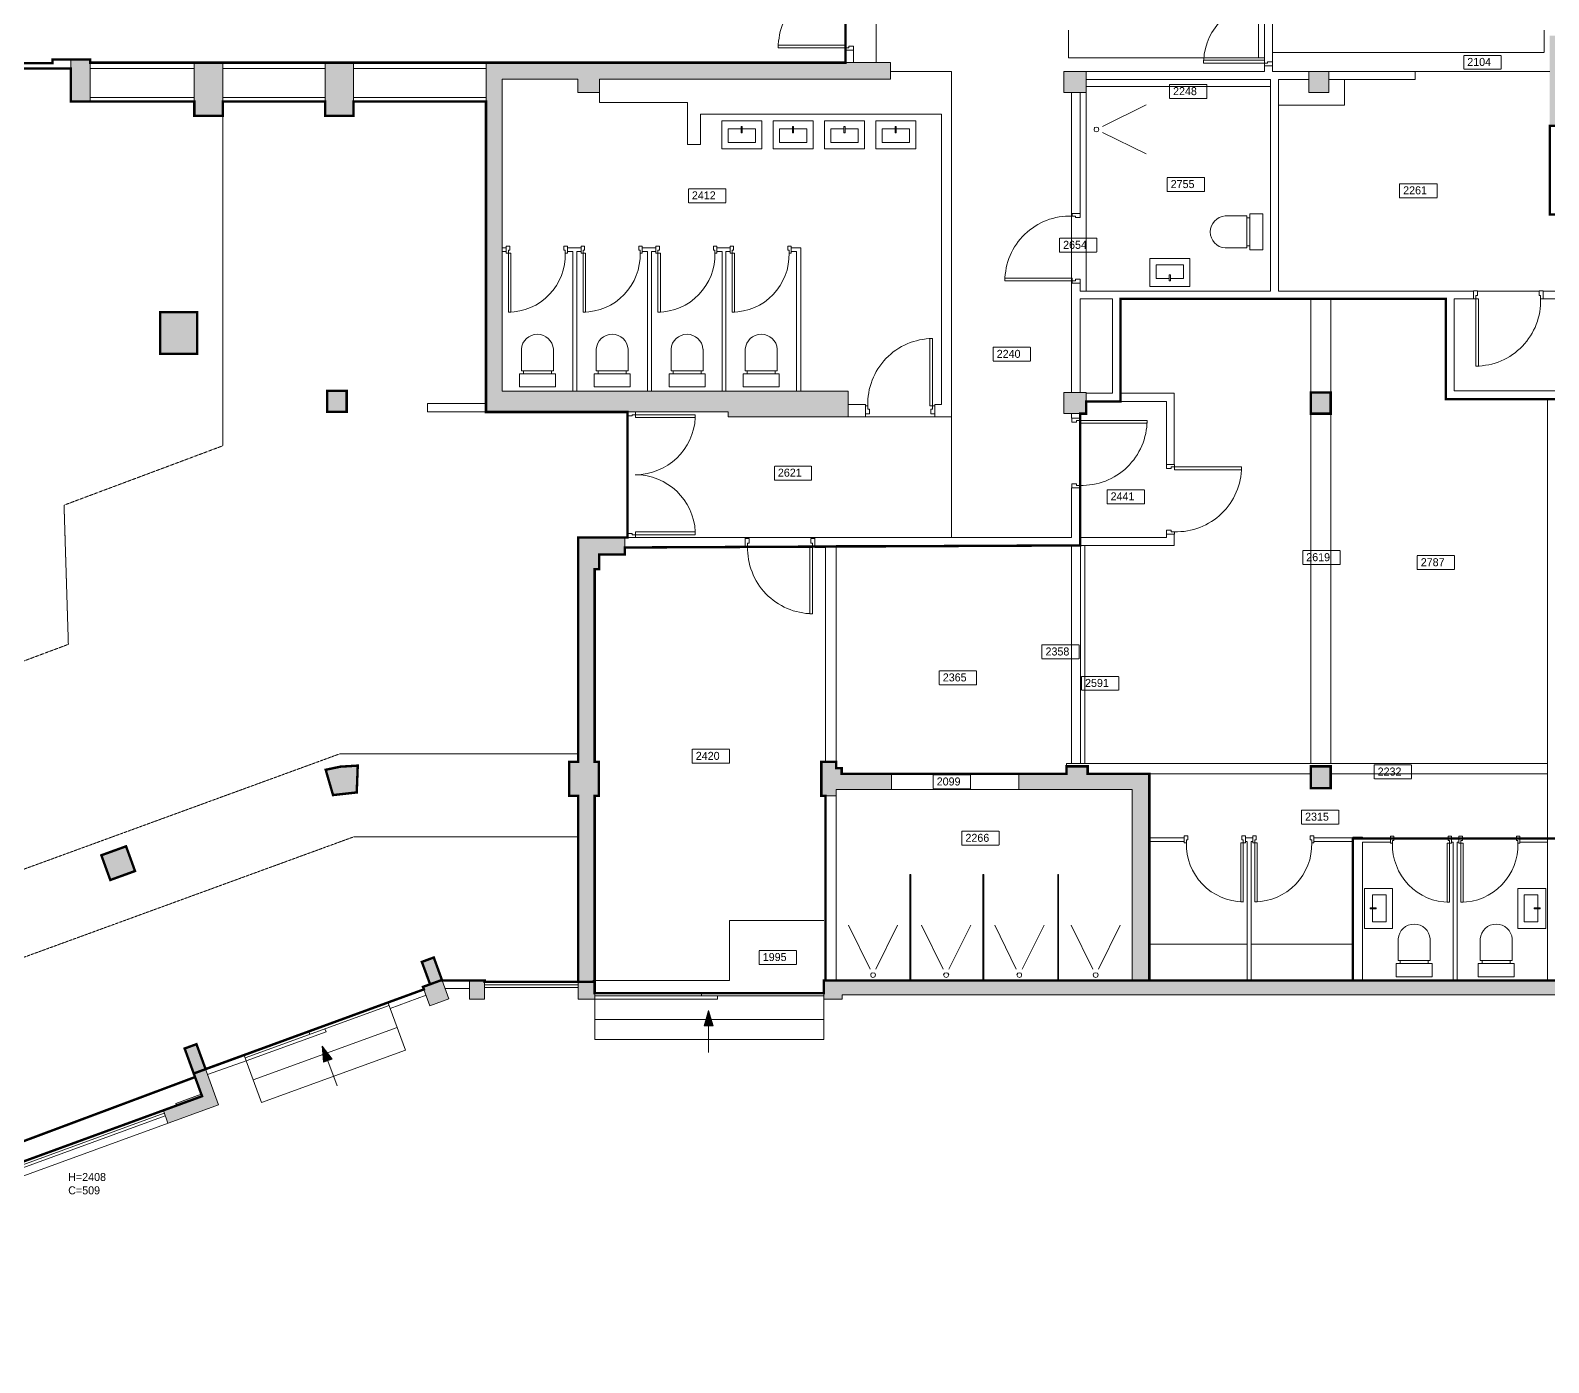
# Model space of a CAD drawing. Header units: millimetres. Extents: x 62976 to 1097852, y -110926 to 167100.
# Drawn here: x 432007 to 450983, y -33788 to -17145 of the extents above; entities that cross this region are included whole.
import ezdxf

# ---------------------------------------------------------------- set-up
doc = ezdxf.new("R2010")
doc.units = ezdxf.units.MM
doc.linetypes.add('HIDDENX2', pattern=[0.75, 0.5, -0.25])
for name, color, linetype, lineweight in [('BLOCKS', 8, 'Continuous', 15), ('Ceiling', 45, 'HIDDENX2', 15), ('Ceiling tag', 1, 'Continuous', 15), ('GIA', 84, 'Continuous', 15), ('NIA', 30, 'Continuous', 15), ('Partitions', 155, 'Continuous', 15), ('Stairs', 8, 'Continuous', 15), ('WALLS', 7, 'Continuous', 15)]:
    doc.layers.add(name, color=color, linetype=linetype, lineweight=lineweight)
doc.layers.add('Whatch', color=7, linetype='Continuous', lineweight=15, true_color=0xa8a8a8)
doc.styles.add('Century Gothic', font='GOTHIC.TTF')

# ---------------------------------------------------------------- blocks, each defined once
blk = doc.blocks.new('DOOR 840')
at = {"layer": 'BLOCKS'}
for p, q in [((-582, 249), (-582, -591)), ((-582, -591), (-582, 249)), ((-548, 249), (-582, 249)), ((-548, -591), (-548, 248)), ((-612, -691), (-612, -591)), ((-582, -591), (-612, -591)), ((-562, -691), (-612, -691)), ((-548, -591), (-582, -591)), ((-582, -632), (-582, -591)), ((-562, -632), (-582, -632)), ((-562, -691), (-562, -632)), ((208, -632), (228, -632)), ((208, -691), (208, -632)), ((208, -691), (258, -691)), ((228, -632), (228, -591)), ((228, -591), (258, -591)), ((258, -691), (258, -591))]:
    blk.add_line(p, q, dxfattribs=at)
blk.add_arc((-586, -565), 814, 358.1575, 89.7593, dxfattribs=at)
blk = doc.blocks.new('sink wc')
at = {"layer": 'BLOCKS'}
for p, q in [((36043, 129595), (36543, 129595)), ((36043, 129245), (36043, 129595)), ((36123, 129495), (36285, 129495)), ((36123, 129325), (36123, 129495)), ((36285, 129525), (36285, 129448)), ((36285, 129525), (36300, 129525)), ((36300, 129448), (36285, 129448)), ((36300, 129525), (36300, 129448)), ((36300, 129495), (36463, 129495)), ((36463, 129495), (36463, 129325)), ((36543, 129595), (36543, 129245)), ((36543, 129245), (36043, 129245)), ((36463, 129325), (36123, 129325))]:
    blk.add_line(p, q, dxfattribs=at)
blk = doc.blocks.new('wc')
at = {"layer": 'BLOCKS'}
for p, q in [((36874, 129352), (36874, 129084)), ((37274, 129084), (37274, 129352)), ((37299, 129044), (36849, 129044)), ((36849, 129044), (36849, 128881)), ((36874, 129084), (36899, 129084)), ((36899, 129044), (36899, 129084)), ((36899, 129084), (37249, 129084)), ((37249, 129084), (37249, 129044)), ((37274, 129084), (37249, 129084)), ((37299, 128881), (37299, 129044)), ((36849, 128881), (37299, 128881))]:
    blk.add_line(p, q, dxfattribs=at)
blk.add_arc((37074, 129339), 200, 3.8042, 176.1958, dxfattribs=at)
blk = doc.blocks.new('DOUBLE DOOR')
at = {"layer": 'BLOCKS'}
for p, q in [((-1520, -760), (-1555, -760)), ((-1555, -760), (-1555, -860)), ((-1555, -860), (-1505, -860)), ((-1520, -760), (-1520, -800)), ((-1520, -800), (-1505, -800)), ((-1505, -800), (-1505, -860)), ((-15, -800), (-15, -860)), ((0, -800), (-15, -800)), ((35, -860), (-15, -860)), ((0, -760), (35, -760)), ((0, -760), (0, -800)), ((35, -760), (35, -860))]:
    blk.add_line(p, q, dxfattribs=at)
for points in [[(-1485, -760), (-1485, 0), (-1520, 0), (-1520, -760)], [(-35, -760), (-35, 0), (0, 0), (0, -760)]]:
    blk.add_lwpolyline(points, close=True, dxfattribs=at)
for centre, start, end in [((-1521, -761), 0.0439, 87.2558), ((1, -761), 92.7442, 179.9561)]:
    blk.add_arc(centre, 761, start, end, dxfattribs=at)

msp = doc.modelspace()

# ---------------------------------------------------------------- hatches: boundary and pattern name
at = {"layer": 'Stairs'}
for points in [[(440427, -29580), (440542, -29580), (440483, -29388)], [(435670, -30036), (435778, -29996), (435656, -29836)]]:
    msp.add_hatch(color=256, dxfattribs=at).paths.add_polyline_path(points)
at = {"layer": 'Whatch', "ltscale": 2}
h = msp.add_hatch(color=256, dxfattribs=at)
h.dxf.hatch_style = 1
h.paths.add_polyline_path([(428404, -9527), (428629, -9527), (428629, -9276), (430866, -9276), (430866, -9394), (431399, -9394), (431399, -9276), (434447, -9276), (434447, -9394), (434994, -9394), (434994, -9276), (438311, -9276), (438311, -9394), (439127, -9394), (439127, -9057), (435189, -9057), (435189, -7071), (435808, -7071), (435808, -3372), (436029, -3372), (436029, -3072), (435513, -3072), (435513, -3573), (435046, -3573), (435046, -3873), (435513, -3873), (435513, -6775), (434895, -6775), (434895, -9057), (428469, -9057), (428469, -8821), (428220, -8821), (428220, -10117), (427884, -10117), (427884, -10400), (428095, -10400), (428095, -12968), (427555, -13159), (427673, -13482), (427851, -13416), (427910, -13574), (428128, -13502), (428114, -15726), (427779, -15851), (427930, -16259), (428071, -16207), (428629, -16207), (428629, -15805), (428404, -15805)])
h.paths.add_polyline_path([(429157, -6051), (428806, -6051), (428806, -6775), (428220, -6775), (428220, -7136), (428469, -7136), (428469, -6913), (429157, -6913)], flags=17)
h.paths.add_polyline_path([(429157, -3873), (433312, -3873), (433312, -3573), (428806, -3573), (428806, -4301), (428916, -4301), (429157, -4301)], flags=17)
h.paths.add_polyline_path([(437519, -3072), (437269, -3072), (437269, -3372), (437519, -3372)], flags=17)
h.paths.add_polyline_path([(439265, -3072), (438759, -3072), (438759, -3372), (438982, -3372), (438982, -4486), (439975, -4486), (439975, -4203), (439265, -4203)])
h.paths.add_polyline_path([(446161, -5290), (446161, -5578), (442436, -5578), (442436, -5690), (441981, -5690), (441981, -5578), (441673, -5578), (441673, -4486), (440962, -4486), (440962, -4203), (441673, -4203), (441673, -4083), (441930, -4083), (441930, -5290)])
h.paths.add_polyline_path([(445034, 1116), (446280, 1116), (446280, 1399), (444685, 1399), (444685, -2204), (441673, -2204), (441673, -2846), (441930, -2846), (441930, -2543), (445034, -2543)])
h.paths.add_polyline_path([(448647, 1399), (447318, 1399), (447318, 1116), (447356, 1116), (447356, 845), (447691, 845), (447691, 1116), (448647, 1116)])
h.paths.add_polyline_path([(451094, 1399), (449241, 1399), (449241, 1116), (450745, 1116), (450745, -1469), (451094, -1469)])
h.paths.add_polyline_path([(451117, -2754), (451590, -2754), (451590, -2451), (450745, -2451), (450745, -5409), (450924, -5409), (450924, -5530), (451188, -5530), (451188, -5022), (451117, -5022)])
h.paths.add_polyline_path([(452511, -2451), (452119, -2451), (452119, -2754), (452511, -2754)])
h.paths.add_polyline_path([(453406, -2451), (453040, -2451), (453040, -2754), (453406, -2754)])
h.paths.add_polyline_path([(459988, -2451), (453935, -2451), (453935, -2754), (459686, -2754), (459686, -3789), (459988, -3789)])
h.paths.add_polyline_path([(459988, -4655), (459686, -4655), (459686, -4978), (459567, -4978), (459567, -5478), (459686, -5478), (459686, -5924), (459988, -5924)])
h.paths.add_polyline_path([(459988, -7657), (459686, -7657), (459686, -8078), (459567, -8078), (459567, -8585), (459686, -8585), (459686, -8888), (459988, -8888)])
h.paths.add_polyline_path([(459988, -10621), (459686, -10621), (459686, -10889), (459567, -10889), (459567, -11685), (459686, -11685), (459686, -11909), (459988, -11909)])
h.paths.add_polyline_path([(457441, -11303), (457204, -11303), (457204, -11567), (457441, -11567)])
h.paths.add_polyline_path([(454545, -11303), (454308, -11303), (454308, -11567), (454545, -11567)])
h.paths.add_polyline_path([(451188, -11432), (450872, -11432), (450872, -11852), (451188, -11852)])
h.paths.add_polyline_path([(451188, -8317), (450890, -8317), (450890, -8589), (451188, -8589)])
h.paths.add_polyline_path([(449028, -7115), (448687, -7115), (448687, -7446), (449028, -7446)])
h.paths.add_polyline_path([(446286, -8317), (446051, -8317), (446051, -8580), (446286, -8580)])
h.paths.add_polyline_path([(442642, -8184), (442517, -8184), (442517, -7115), (442194, -7115), (442194, -9394), (442517, -9394), (442517, -8682), (442642, -8682)])
h.paths.add_polyline_path([(442753, -11654), (446036, -11654), (446036, -11757), (446286, -11757), (446286, -11654), (449028, -11654), (449028, -11448), (442753, -11448), (442753, -11317), (442420, -11317), (442420, -11852), (442753, -11852)])
h.paths.add_polyline_path([(431396, -15847), (430866, -15847), (430866, -16248), (431396, -16248)], flags=17)
h.paths.add_polyline_path([(434985, -15847), (434455, -15847), (434455, -16248), (434985, -16248)], flags=17)
h.paths.add_polyline_path([(438932, -15847), (438159, -15847), (438159, -16248), (438932, -16248)], flags=17)
h.paths.add_polyline_path([(442578, -15832), (442194, -15832), (442194, -16333), (442578, -16333)])
h.paths.add_polyline_path([(446286, -14539), (446036, -14539), (446036, -14806), (446286, -14806)])
h.paths.add_polyline_path([(445203, -17657), (444925, -17657), (444925, -17923), (445203, -17923)])
h.paths.add_polyline_path([(448235, -17657), (447987, -17657), (447987, -17923), (448235, -17923)])
h.paths.add_polyline_path([(451274, -17211), (450997, -17211), (450997, -18336), (451274, -18336)])
h.paths.add_polyline_path([(451149, -14539), (450895, -14539), (450895, -14806), (451149, -14806)])
h.paths.add_polyline_path([(454506, -14526), (454269, -14526), (454269, -14806), (454506, -14806)])
h.paths.add_polyline_path([(454328, -17510), (454091, -17510), (454091, -17780), (454328, -17780)], flags=17)
h.paths.add_polyline_path([(457356, -17471), (457421, -17471), (457421, -17211), (456875, -17211), (456875, -18116), (457356, -18116)], flags=17)
h.paths.add_polyline_path([(460094, -17115), (460061, -17115), (460061, -16740), (459751, -16740), (459751, -17421), (459857, -17421), (459857, -20401), (457421, -20401), (457421, -20314), (457165, -20314), (457165, -20401), (454303, -20401), (454303, -21584), (454091, -21584), (454091, -21933), (454466, -21933), (454466, -20564), (460034, -20564), (460034, -20393), (460094, -20393), (460094, -20209), (460034, -20209), (460034, -17299), (460094, -17299)])
h.paths.add_polyline_path([(457625, -14626), (457624, -14626), (457624, -14526), (456974, -14526), (456974, -14806), (457625, -14806)])
h.paths.add_polyline_path([(459751, -14526), (458494, -14526), (458494, -14626), (458494, -14806), (459751, -14806)])
h.paths.add_polyline_path([(459988, -13692), (459751, -13692), (459751, -15141), (460061, -15141), (460061, -14647), (460094, -14647), (460094, -14489), (459988, -14489)])
h.paths.add_polyline_path([(442229, -21654), (437903, -21654), (437903, -17754), (438851, -17754), (438851, -17923), (439120, -17923), (439120, -17754), (442758, -17754), (442758, -17548), (437702, -17548), (437702, -21912), (440730, -21912), (440730, -21971), (442229, -21971)])
h.paths.add_polyline_path([(439112, -26283), (439060, -26283), (439060, -23877), (439116, -23877), (439116, -23693), (439436, -23693), (439436, -23480), (438853, -23480), (438853, -26283), (438742, -26283), (438742, -26708), (438853, -26708), (438853, -29246), (439060, -29246), (439060, -26708), (439112, -26708)])
h.paths.add_polyline_path([(442769, -26431), (442147, -26431), (442147, -26361), (442077, -26361), (442077, -26283), (441893, -26283), (441893, -26708), (442077, -26708), (442077, -26629), (442769, -26629)])
h.paths.add_polyline_path([(445203, -21669), (444925, -21669), (444925, -21933), (445203, -21933)])
h.paths.add_polyline_path([(448259, -21669), (448012, -21669), (448012, -21933), (448259, -21933)])
h.paths.add_polyline_path([(451290, -21650), (451063, -21650), (451063, -21933), (451290, -21933)])
h = msp.add_hatch(color=256, dxfattribs=at)
h.dxf.hatch_style = 1
h.paths.add_polyline_path([(402655, -23276), (402503, -23104), (403036, -22658), (402838, -22421), (401526, -23517), (401724, -23754), (401818, -23676), (401966, -23853)])
h.paths.add_polyline_path([(404654, -21307), (404792, -21465), (405022, -21267), (404891, -21109), (405442, -20649), (405243, -20411), (403876, -21553), (404075, -21791)])
h.paths.add_polyline_path([(407264, -19126), (407292, -19103), (407019, -18780), (406809, -18959), (406881, -19043), (406282, -19544), (406480, -19781), (407016, -19333), (407348, -19728), (407419, -19667), (408575, -21043), (408503, -21103), (409040, -21742), (409448, -21400), (409310, -21235), (409145, -21374)])
h.paths.add_polyline_path([(406869, -17336), (406688, -17121), (406019, -17681), (405946, -17596), (405775, -17740), (406144, -18175), (406200, -18128), (406200, -18129), (406361, -17997), (406249, -17859)])
h.paths.add_polyline_path([(409177, -15400), (408999, -15187), (408155, -15894), (408336, -16108)])
h.paths.add_polyline_path([(410363, -14192), (410361, -14193), (410290, -14108), (409778, -14536), (409974, -14772), (410488, -14338)])
h.paths.add_polyline_path([(411482, -19287), (411080, -19616), (411330, -19906), (411725, -19577)])
h.paths.add_polyline_path([(414082, -17602), (413832, -17306), (413443, -17635), (413687, -17931)])
h.paths.add_polyline_path([(417600, -11126), (417254, -10711), (417037, -10895), (417221, -11112), (414630, -13288), (415004, -13734), (415199, -13571), (414987, -13319)])
h.paths.add_polyline_path([(414562, -10920), (414361, -10679), (411976, -12676), (412182, -12921)])
h.paths.add_polyline_path([(411465, -13104), (411083, -13424), (411087, -13429), (411164, -13522), (411164, -13522), (411284, -13666), (411668, -13347)])
h.paths.add_polyline_path([(416027, -9687), (416115, -9796), (416333, -9618), (415971, -9184), (415753, -9362), (415828, -9450), (415139, -10027), (415214, -10117), (415339, -10266)])
h.paths.add_polyline_path([(417172, -15296), (417085, -15057), (416594, -15237), (416397, -15002), (416202, -15165), (416254, -15226), (415778, -15625), (416073, -15978), (416666, -15480)])
h.paths.add_polyline_path([(419571, -16796), (419613, -16781), (419631, -16830), (419614, -16836), (419627, -16871), (419602, -16880), (419821, -17481), (419583, -17565), (418568, -14786), (418079, -14965), (417991, -14726), (418479, -14548), (417763, -12574), (418703, -12233), (418805, -12515), (418101, -12771)])
h.paths.add_polyline_path([(421759, -11193), (421798, -11179), (421758, -11074), (421653, -11113), (421666, -11152), (421291, -11288), (421259, -11203), (421049, -11282), (421081, -11369), (420392, -11619), (420495, -11901), (421839, -11413)])
h.paths.add_polyline_path([(424096, -10593), (423991, -10304), (423417, -10512), (423385, -10424), (423175, -10503), (423207, -10588), (422742, -10757), (422726, -10725), (422621, -10765), (422655, -10867), (422694, -10853), (422774, -11073)])
h.paths.add_polyline_path([(422302, -15340), (422059, -15432), (422164, -15708), (422407, -15616)])
h.paths.add_polyline_path([(426633, -9343), (425681, -9690), (425786, -9979), (426139, -9851), (426174, -9946), (426394, -9865), (426360, -9770), (426494, -9722), (426514, -9768), (426753, -9682)])
h.paths.add_polyline_path([(427294, -10117), (426907, -10117), (426881, -10042), (426643, -10127), (426744, -10400), (426863, -10400), (426863, -10537), (427109, -10537), (427109, -10400), (427294, -10400)])
h.paths.add_polyline_path([(418195, -22664), (417991, -22420), (417800, -22572), (418007, -22819)])
h.paths.add_polyline_path([(420817, -20097), (420717, -20133), (420548, -20275), (420611, -20353), (420552, -20402), (420649, -20666), (420981, -20544)])
h.paths.add_polyline_path([(418993, -23913), (418729, -24012), (418752, -24076), (418753, -24076), (418752, -24076), (418847, -24339), (419123, -24239)])
h.paths.add_polyline_path([(419776, -26268), (419789, -26215), (419776, -26156), (419743, -26103), (419697, -26071), (419638, -26057), (419578, -26071), (419526, -26103), (419493, -26156), (419486, -26215), (419493, -26268), (419526, -26321), (419578, -26354), (419638, -26367), (419697, -26354), (419743, -26321)])
h.paths.add_polyline_path([(422591, -25066), (422372, -25146), (422476, -25431), (422695, -25351)])
h.paths.add_polyline_path([(423476, -26122), (423035, -26287), (422977, -26127), (422548, -26273), (423220, -28116), (423647, -27961), (423548, -27689), (423987, -27525)])
h.paths.add_polyline_path([(425443, -24056), (425179, -24151), (425291, -24461), (425510, -24381)])
h.paths.add_polyline_path([(424655, -21811), (424419, -21898), (424580, -22341), (424817, -22256)])
h.paths.add_polyline_path([(428404, -22980), (428095, -23092), (428207, -23401), (428516, -23289)])
h.paths.add_polyline_path([(431359, -21815), (431060, -21924), (431085, -22298), (431465, -22289), (431461, -22090)])
h.paths.add_polyline_path([(426586, -18233), (426367, -18313), (426469, -18592), (426688, -18512)])
h.paths.add_polyline_path([(423724, -19235), (423481, -19320), (423593, -19636), (423836, -19550)])
h.paths.add_polyline_path([(430561, -19679), (430089, -19850), (430420, -20761), (430892, -20590)])
h.paths.add_polyline_path([(434093, -20664), (433630, -20664), (433630, -21186), (434093, -21186)])
h.paths.add_polyline_path([(435960, -21648), (435716, -21648), (435716, -21911), (435960, -21911)])
h.paths.add_polyline_path([(436047, -17548), (435691, -17548), (435691, -18212), (436047, -18212)])
h.paths.add_polyline_path([(434411, -17548), (434056, -17548), (434056, -18212), (434411, -18212)])
h.paths.add_polyline_path([(432756, -17510), (432512, -17510), (432512, -18033), (432756, -18033)])
h = msp.add_hatch(color=256, dxfattribs=at)
h.dxf.hatch_style = 1
h.paths.add_polyline_path([(460034, -23473), (460094, -23473), (460094, -23296), (460034, -23296), (460034, -21834), (459929, -21834), (459750, -21834), (459750, -22047), (459857, -22047), (459857, -24281), (460034, -24281)])
h.paths.add_polyline_path([(457421, -23282), (457165, -23282), (457165, -23526), (457421, -23526)])
h.paths.add_polyline_path([(460034, -25641), (459857, -25641), (459857, -26411), (457421, -26411), (457421, -26339), (457165, -26339), (457165, -26411), (455342, -26411), (455342, -26629), (459857, -26629), (459857, -29015), (445992, -29015), (445992, -26431), (445222, -26431), (445222, -26339), (444958, -26339), (444958, -26431), (444361, -26431), (444361, -26629), (445779, -26629), (445779, -29015), (442155, -29015), (441924, -29015), (441924, -29246), (442155, -29246), (442155, -29193), (460034, -29193)])
h.paths.add_polyline_path([(454328, -26339), (454088, -26339), (454088, -26411), (451290, -26411), (451290, -26352), (451063, -26352), (451063, -26629), (454328, -26629)], flags=17)
h.paths.add_polyline_path([(448259, -26339), (448012, -26339), (448012, -26613), (448259, -26613)], flags=17)
h = msp.add_hatch(color=256, dxfattribs=at)
h.dxf.hatch_style = 1
h.paths.add_polyline_path([(434083, -29810), (433935, -29864), (434143, -30434), (433825, -30550), (433834, -30577), (433669, -30637), (433727, -30797), (434359, -30566)])
h.paths.add_polyline_path([(437049, -28727), (436900, -28782), (437003, -29062), (436914, -29094), (437000, -29331), (437238, -29245)])
h.paths.add_polyline_path([(437685, -29015), (437494, -29015), (437494, -29246), (437685, -29246)])
h.paths.add_polyline_path([(433203, -27338), (432894, -27450), (433006, -27759), (433315, -27647)])
h.paths.add_polyline_path([(436099, -26330), (435882, -26343), (435698, -26382), (435790, -26698), (436086, -26665)])

# ---------------------------------------------------------------- linework, layer by layer
at = {"layer": 'BLOCKS'}
for p, q in [((434056, -17983), (432756, -17983)), ((434056, -18033), (432756, -18033)), ((447215, -28562), (445992, -28562)), ((448537, -28562), (447265, -28562)), ((437685, -29032), (438853, -29032)), ((437685, -29067), (438853, -29067)), ((437685, -29102), (438853, -29102)), ((439060, -29206), (441924, -29206)), ((440396, -29173), (441924, -29173)), ((440396, -29173), (440396, -29206)), ((440596, -29206), (440596, -29246)), ((434691, -29982), (436492, -29325)), ((435488, -29652), (436480, -29292)), ((440596, -29246), (439060, -29246)), ((434703, -30016), (435702, -29655)), ((435488, -29652), (435500, -29687)), ((435513, -29723), (435514, -29723)), ((435688, -29618), (435702, -29655)), ((425814, -33304), (434065, -30221)), ((433669, -30637), (431405, -31463)), ((433681, -30670), (431417, -31496)), ((433693, -30703), (431429, -31529))]:
    msp.add_line(p, q, dxfattribs=at)
at = {"layer": 'BLOCKS', "ltscale": 2}
for p, q in [((434411, -17983), (435691, -17983)), ((436047, -17983), (437702, -17983)), ((434411, -18033), (435691, -18033)), ((436047, -18033), (437702, -18033))]:
    msp.add_line(p, q, dxfattribs=at)
at = {"layer": 'Ceiling'}
for p, q in [((447355, -17489), (447355, -15907)), ((447431, -17519), (447431, -16069)), ((447531, -17539), (447531, -16049)), ((442578, -16333), (442578, -17548)), ((442194, -16552), (442194, -17328)), ((444984, -17489), (444984, -17142)), ((450928, -17422), (450928, -17142)), ((447531, -17422), (450928, -17422)), ((447431, -17489), (444984, -17489)), ((448432, -18078), (448432, -17757)), ((449314, -17657), (450997, -17657)), ((445203, -17844), (447506, -17844)), ((445203, -17923), (445203, -20401)), ((434411, -22335), (434411, -18212)), ((447606, -18078), (448432, -18078)), ((445021, -20304), (445021, -19434)), ((450092, -20401), (450862, -20401)), ((448012, -21669), (448012, -20499)), ((448259, -21669), (448259, -20499)), ((442443, -21971), (443313, -21971)), ((443521, -21971), (443521, -23480)), ((448012, -26305), (448012, -21933)), ((448259, -26305), (448259, -21933)), ((432428, -23076), (434411, -22335)), ((432428, -23076), (432482, -24815)), ((440942, -23480), (441812, -23480)), ((445018, -26305), (445018, -23579)), ((445134, -23579), (445134, -26305)), ((445185, -23579), (445185, -26305)), ((425997, -27238), (432482, -24815)), ((424508, -30331), (435871, -26184)), ((435871, -26184), (438853, -26184)), ((444958, -26305), (450969, -26305)), ((444958, -26339), (444958, -26305)), ((442769, -26431), (444361, -26431)), ((445992, -26431), (448012, -26431)), ((448259, -26431), (450969, -26431)), ((442769, -26629), (444361, -26629)), ((425057, -31231), (436053, -27218)), ((436053, -27218), (438853, -27218)), ((440747, -29015), (440747, -28266)), ((441924, -28266), (440747, -28266)), ((440747, -29015), (439039, -29015))]:
    msp.add_line(p, q, dxfattribs=at)
for points in [[(449922, -17457), (450389, -17457), (450389, -17631), (449922, -17631)], [(446245, -17822), (446712, -17822), (446712, -17996), (446245, -17996)], [(440231, -19124), (440698, -19124), (440698, -19298), (440231, -19298)], [(446214, -18983), (446681, -18983), (446681, -19158), (446214, -19158)], [(449121, -19061), (449588, -19061), (449588, -19236), (449121, -19236)], [(444871, -19742), (445337, -19742), (445337, -19917), (444871, -19917)], [(444041, -21103), (444508, -21103), (444508, -21278), (444041, -21278)], [(441306, -22587), (441772, -22587), (441772, -22762), (441306, -22762)], [(445464, -22884), (445931, -22884), (445931, -23058), (445464, -23058)], [(447910, -23644), (448377, -23644), (448377, -23818), (447910, -23818)], [(449341, -23707), (449807, -23707), (449807, -23881), (449341, -23881)], [(444650, -24822), (445117, -24822), (445117, -24996), (444650, -24996)], [(443367, -25145), (443834, -25145), (443834, -25320), (443367, -25320)], [(445145, -25215), (445612, -25215), (445612, -25389), (445145, -25389)], [(440280, -26126), (440746, -26126), (440746, -26301), (440280, -26301)], [(448802, -26322), (449268, -26322), (449268, -26497), (448802, -26497)], [(443290, -26445), (443757, -26445), (443757, -26620), (443290, -26620)], [(447894, -26886), (448361, -26886), (448361, -27060), (447894, -27060)], [(443650, -27150), (444117, -27150), (444117, -27325), (443650, -27325)], [(441117, -28639), (441584, -28639), (441584, -28814), (441117, -28814)]]:
    msp.add_lwpolyline(points, close=True, dxfattribs=at)
at = {"layer": 'GIA', "ltscale": 2}
msp.add_lwpolyline([(425879, -33482, 30, 30, 0), (434153, -30460, 30, 30, 0), (434049, -30176, 30, 30, 0), (436926, -29125, 30, 30, 0), (436914, -29094, 30, 30, 0), (437131, -29015, 30, 30, 0), (437685, -29015, 30, 30, 0), (437685, -29032, 30, 30, 0), (439060, -29032, 30, 30, 0), (439060, -29173, 30, 30, 0), (441924, -29173, 30, 30, 0), (441924, -29015, 30, 30, 0), (459857, -29015, 30, 30, 0), (459857, -22047, 30, 30, 0), (459857, -21834, 30, 30, 0), (459929, -21834, 30, 30, 0), (459929, -20564, 30, 30, 0), (459857, -20564, 30, 30, 0), (459857, -17421, 30, 30, 0), (459751, -17421, 30, 30, 0), (459751, -14526, 30, 30, 0)], format="xyseb", dxfattribs=at)
at = {"layer": 'NIA', "ltscale": 2}
for points in [[(429497, -17556, 30, 30, 0), (432282, -17556, 30, 30, 0), (432282, -17510, 30, 30, 0), (432756, -17510, 30, 30, 0), (432756, -17548, 30, 30, 0), (437702, -17548, 30, 30, 0), (442194, -17548, 30, 30, 0), (442194, -15832, 30, 30, 0)], [(425814, -33304, 30, 30, 0), (434065, -30221, 30, 30, 0), (433935, -29864, 30, 30, 0), (434083, -29810, 30, 30, 0), (434197, -30121, 30, 30, 0), (436926, -29125, 30, 30, 0), (436914, -29094, 30, 30, 0), (437003, -29062, 30, 30, 0), (436900, -28782, 30, 30, 0), (437049, -28727, 30, 30, 0), (437154, -29015, 30, 30, 0), (437685, -29015, 30, 30, 0), (437685, -29032, 30, 30, 0), (438853, -29032, 30, 30, 0), (438853, -26708, 30, 30, 0), (438742, -26708, 30, 30, 0), (438742, -26283, 30, 30, 0), (438853, -26283, 30, 30, 0), (438853, -23480, 30, 30, 0), (439470, -23480, 30, 30, 0), (439470, -21912, 30, 30, 0), (437702, -21912, 30, 30, 0), (437702, -18033, 30, 30, 0), (436047, -18033, 30, 30, 0), (436047, -18212, 30, 30, 0), (435691, -18212, 30, 30, 0), (435691, -18033, 30, 30, 0), (434411, -18033, 30, 30, 0), (434411, -18212, 30, 30, 0), (434056, -18212, 30, 30, 0), (434056, -18033, 30, 30, 0), (432512, -18033, 30, 30, 0), (432512, -17622, 30, 30, 0), (431874, -17622, 30, 30, 0)]]:
    msp.add_lwpolyline(points, format="xyseb", dxfattribs=at)
at = {"layer": 'NIA', "ltscale": 2, "const_width": 30}
for points in [[(451274, -18336), (450997, -18336), (450997, -19445), (451142, -19445)], [(451063, -21752), (449699, -21752), (449699, -20499), (445631, -20499), (445631, -21782), (445203, -21782), (445203, -21933), (445127, -21933), (445127, -23579), (439436, -23605), (439436, -23693), (439116, -23693), (439116, -23877), (439060, -23877), (439060, -26283), (439112, -26283), (439112, -26708), (439060, -26708), (439060, -29173), (441924, -29173), (441924, -29015), (441945, -29015), (441945, -26708), (441893, -26708), (441893, -26283), (442077, -26283), (442077, -26361), (442147, -26361), (442147, -26431), (444958, -26431), (444958, -26339), (445222, -26339), (445222, -26431), (445992, -26431), (445992, -29015), (448537, -29015), (448537, -27240), (451063, -27240)]]:
    msp.add_lwpolyline(points, dxfattribs=at)
for points in [[(433630, -20664), (434093, -20664), (434093, -21186), (433630, -21186)], [(435716, -21648), (435960, -21648), (435960, -21911), (435716, -21911)], [(448012, -21669), (448259, -21669), (448259, -21933), (448012, -21933)], [(435698, -26382), (435882, -26343), (436099, -26330), (436086, -26665), (435790, -26698)], [(448012, -26339), (448259, -26339), (448259, -26613), (448012, -26613)], [(432894, -27450), (433203, -27338), (433315, -27647), (433006, -27759)]]:
    msp.add_lwpolyline(points, close=True, dxfattribs=at)
at = {"layer": 'Partitions'}
for p, q in [((442194, -17328), (442194, -17548)), ((442294, -17548), (442294, -17342)), ((432282, -17556), (431046, -17556)), ((431874, -17622), (432512, -17622)), ((432512, -17510), (432282, -17510)), ((432282, -17510), (432282, -17556)), ((434056, -17548), (432756, -17548)), ((434056, -17622), (432756, -17622)), ((435691, -17548), (434411, -17548)), ((435691, -17622), (434411, -17622)), ((437702, -17548), (436047, -17548)), ((437702, -17622), (436047, -17622)), ((447431, -17657), (447431, -17589)), ((447531, -17657), (447531, -17589)), ((443521, -17657), (442758, -17657)), ((443521, -17657), (443521, -21971)), ((445203, -17657), (447431, -17657)), ((445203, -17757), (447506, -17757)), ((447506, -17757), (447506, -20401)), ((447531, -17657), (447987, -17657)), ((447606, -17757), (447987, -17757)), ((447606, -17757), (447606, -20401)), ((448235, -17657), (449314, -17657)), ((448235, -17757), (449314, -17757)), ((449314, -17657), (449314, -17757)), ((439120, -17923), (439120, -18046)), ((445021, -19434), (445021, -17923)), ((445127, -17923), (445127, -19484)), ((440220, -18046), (439120, -18046)), ((440220, -18046), (440220, -18572)), ((443396, -18190), (440384, -18190)), ((440384, -18190), (440384, -18572)), ((443396, -18190), (443396, -21817)), ((440384, -18572), (440220, -18572)), ((445127, -19434), (445021, -19434)), ((437903, -19860), (437955, -19860)), ((437955, -19906), (437903, -19906)), ((437955, -19906), (437955, -19860)), ((438890, -19860), (438719, -19860)), ((438785, -19906), (438719, -19906)), ((438785, -21654), (438785, -19906)), ((438837, -21654), (438837, -19906)), ((438890, -19906), (438837, -19906)), ((439654, -19860), (439825, -19860)), ((439719, -19906), (439654, -19906)), ((439719, -21654), (439719, -19906)), ((439772, -21654), (439772, -19906)), ((439825, -19906), (439772, -19906)), ((440588, -19906), (440588, -19860)), ((440753, -19860), (440588, -19860)), ((440654, -19906), (440588, -19906)), ((440654, -21654), (440654, -19906)), ((440700, -21654), (440700, -19906)), ((440753, -19906), (440700, -19906)), ((440753, -19906), (440753, -19860)), ((441517, -19860), (441635, -19860)), ((441582, -19906), (441517, -19906)), ((441582, -21654), (441582, -19906)), ((441635, -19860), (441635, -21654)), ((445021, -21669), (445021, -20304)), ((445127, -20304), (445021, -20304)), ((445127, -20254), (445127, -20401)), ((445127, -20401), (447506, -20401)), ((447606, -20401), (450042, -20401)), ((450912, -20401), (451142, -20401)), ((445127, -20499), (445127, -21669)), ((445531, -20499), (445127, -20499)), ((445531, -21677), (445531, -20499)), ((445631, -21677), (445631, -20499)), ((449699, -20499), (445631, -20499)), ((449699, -21752), (449699, -20499)), ((449804, -21650), (449804, -20499)), ((450042, -20499), (449804, -20499)), ((450093, -20499), (450072, -20499)), ((451097, -20499), (450912, -20499)), ((436972, -21807), (437702, -21807)), ((436972, -21912), (436972, -21807)), ((442229, -21817), (442443, -21817)), ((442443, -21817), (442443, -21971)), ((443313, -21817), (443313, -21971)), ((443396, -21817), (443313, -21817)), ((445531, -21677), (445203, -21677)), ((446205, -21782), (445203, -21782)), ((446304, -21677), (445631, -21677)), ((446205, -21782), (446205, -22568)), ((446304, -21677), (446304, -22568)), ((450969, -21752), (449699, -21752)), ((451063, -21650), (449804, -21650)), ((450969, -29015), (450969, -21752)), ((436972, -21912), (437702, -21912)), ((442443, -21971), (442229, -21971)), ((443313, -21971), (443521, -21971)), ((445021, -21988), (445021, -21933)), ((445127, -21988), (445021, -21988)), ((445127, -21933), (445127, -21988)), ((446304, -22568), (446205, -22568)), ((445021, -23480), (445021, -22858)), ((445127, -22858), (445021, -22858)), ((445127, -23480), (445127, -22858)), ((440942, -23480), (439436, -23480)), ((439470, -23427), (439470, -23480)), ((440942, -23605), (440942, -23480)), ((445021, -23480), (441812, -23480)), ((441812, -23605), (441812, -23480)), ((446205, -23480), (445127, -23480)), ((446205, -23438), (446205, -23480)), ((446305, -23438), (446205, -23438)), ((446304, -23438), (446304, -23579)), ((440942, -23605), (439436, -23605)), ((441945, -23605), (441812, -23605)), ((441945, -26283), (441945, -23605)), ((442077, -26283), (442077, -23579)), ((442077, -23579), (446304, -23579)), ((441945, -29015), (441945, -26708)), ((442077, -29015), (442077, -26708)), ((446430, -27233), (445992, -27233)), ((446430, -27279), (445992, -27279)), ((447194, -27233), (447284, -27233)), ((447212, -27279), (447194, -27279)), ((447215, -29015), (447215, -27279)), ((447265, -29015), (447265, -27279)), ((447284, -27279), (447265, -27279)), ((448537, -27233), (448048, -27233)), ((448048, -27279), (448537, -27279)), ((448537, -27233), (448537, -27223)), ((448656, -27223), (448537, -27223)), ((448537, -29015), (448537, -27279)), ((448656, -27240), (448656, -27223)), ((449005, -27240), (448656, -27240)), ((448656, -29015), (448656, -27286)), ((449005, -27286), (448656, -27286)), ((449769, -27240), (449860, -27240)), ((449788, -27286), (449769, -27286)), ((449788, -29015), (449788, -27286)), ((449841, -29015), (449841, -27286)), ((449860, -27286), (449841, -27286)), ((450969, -27240), (450624, -27240)), ((450624, -27286), (450969, -27286)), ((443000, -29015), (443000, -27692)), ((443000, -27692), (443010, -27692)), ((443010, -29015), (443010, -27692)), ((443913, -29015), (443913, -27692)), ((443913, -27692), (443923, -27692)), ((443923, -29015), (443923, -27692)), ((444849, -29015), (444849, -27692)), ((444849, -27692), (444859, -27692)), ((444859, -29015), (444859, -27692)), ((437494, -29015), (437154, -29015)), ((436926, -29125), (436480, -29292)), ((436506, -29364), (436952, -29198)), ((437494, -29114), (437190, -29114)), ((436506, -29364), (436479, -29292)), ((434678, -29946), (434198, -30124)), ((434703, -30016), (434678, -29946)), ((434222, -30188), (434703, -30016))]:
    msp.add_line(p, q, dxfattribs=at)
at = {"layer": 'Stairs'}
for p, q in [((436506, -29364), (436697, -29884)), ((439060, -29246), (439060, -29502)), ((440427, -29580), (440483, -29388)), ((440542, -29580), (440483, -29388)), ((441924, -29502), (441924, -29246)), ((436592, -29601), (434791, -30256)), ((439060, -29502), (441924, -29502)), ((439060, -29502), (439060, -29752)), ((440427, -29580), (440542, -29580)), ((440484, -29914), (440484, -29580)), ((441924, -29752), (441924, -29502)), ((439060, -29752), (441924, -29752)), ((436697, -29884), (434895, -30539)), ((435778, -29996), (435656, -29836)), ((435670, -30036), (435656, -29836)), ((434703, -30016), (434895, -30539)), ((435670, -30036), (435778, -29996)), ((435840, -30329), (435724, -30016))]:
    msp.add_line(p, q, dxfattribs=at)
at = {"layer": 'WALLS'}
for p, q in [((432756, -17510), (432512, -17510)), ((432512, -17510), (432512, -18033)), ((432756, -18033), (432756, -17510)), ((434056, -18212), (434056, -17548)), ((434411, -18212), (434411, -17548)), ((435691, -18212), (435691, -17548)), ((436047, -17548), (436047, -18212)), ((437702, -17548), (437702, -21912)), ((442758, -17548), (437702, -17548)), ((437903, -21654), (437903, -17754)), ((438851, -17754), (437903, -17754)), ((438851, -17754), (438851, -17923)), ((447987, -17657), (447987, -17923)), ((448235, -17657), (447987, -17657)), ((448235, -17657), (448235, -17923)), ((438851, -17923), (439120, -17923)), ((444925, -17923), (445203, -17923)), ((447987, -17923), (448235, -17923)), ((432756, -18033), (432512, -18033)), ((434411, -18212), (434056, -18212)), ((436047, -18212), (435691, -18212)), ((434093, -20664), (433630, -20664)), ((434093, -21186), (433630, -21186)), ((435716, -21911), (435716, -21648)), ((435716, -21648), (435960, -21648)), ((435960, -21648), (435960, -21911)), ((442229, -21654), (437903, -21654)), ((442229, -21971), (442229, -21654)), ((444925, -21933), (444925, -21669)), ((444925, -21669), (445203, -21669)), ((445203, -21669), (445203, -21933)), ((448012, -21669), (448259, -21669)), ((448259, -21669), (448259, -21933)), ((435960, -21911), (435716, -21911)), ((437702, -21912), (440730, -21912)), ((440730, -21912), (440730, -21971)), ((442229, -21971), (440730, -21971)), ((445203, -21933), (444925, -21933)), ((448259, -21933), (448012, -21933)), ((439436, -23480), (438853, -23480)), ((438853, -26283), (438853, -23480)), ((439436, -23693), (439436, -23480)), ((439116, -23877), (439116, -23693)), ((439436, -23693), (439116, -23693)), ((439436, -23691), (439436, -23605)), ((439060, -26283), (439060, -23877)), ((439116, -23877), (439060, -23877)), ((435882, -26343), (435698, -26382)), ((435882, -26343), (436099, -26330)), ((436099, -26330), (436086, -26665)), ((438742, -26708), (438742, -26283)), ((439112, -26708), (439112, -26283)), ((441893, -26708), (441893, -26283)), ((442147, -26361), (442077, -26361)), ((442147, -26431), (442147, -26361)), ((444958, -26339), (445222, -26339)), ((444958, -26339), (444958, -26431)), ((445222, -26339), (445222, -26431)), ((448012, -26339), (448012, -26613)), ((448012, -26339), (448259, -26339)), ((448259, -26339), (448259, -26613)), ((435698, -26382), (435790, -26698)), ((442769, -26431), (442147, -26431)), ((442769, -26431), (442769, -26629)), ((444958, -26431), (444361, -26431)), ((444361, -26431), (444361, -26629)), ((445222, -26431), (445992, -26431)), ((445992, -26431), (445992, -29015)), ((436086, -26665), (435790, -26698)), ((438853, -29246), (438853, -26708)), ((439060, -29246), (439060, -26708)), ((442769, -26629), (442077, -26629)), ((445779, -26629), (444361, -26629)), ((445779, -29015), (445779, -26629)), ((448012, -26613), (448259, -26613)), ((432894, -27450), (433203, -27338)), ((432894, -27450), (433006, -27759)), ((433203, -27338), (433315, -27647)), ((433006, -27759), (433315, -27647)), ((437494, -29015), (437494, -29246)), ((437685, -29015), (437494, -29015)), ((437685, -29246), (437685, -29015)), ((441924, -29246), (441924, -29015)), ((441924, -29015), (442155, -29015)), ((445779, -29015), (442155, -29015)), ((459857, -29015), (445992, -29015)), ((437003, -29062), (436914, -29094)), ((437000, -29331), (436914, -29094)), ((441924, -29173), (441924, -29206)), ((441924, -29206), (441924, -29246)), ((436480, -29292), (436480, -29292)), ((437238, -29245), (437000, -29331)), ((437494, -29246), (437685, -29246))]:
    msp.add_line(p, q, dxfattribs=at)
at = {"layer": 'WALLS', "ltscale": 2}
for p, q in [((434056, -17548), (434411, -17548)), ((435691, -17548), (436047, -17548)), ((442758, -17754), (442758, -17548)), ((439120, -17923), (439120, -17754)), ((439120, -17754), (442758, -17754)), ((444925, -17923), (444925, -17657)), ((444925, -17657), (445203, -17657)), ((445203, -17923), (445203, -17657)), ((433630, -21186), (433630, -20664)), ((434093, -21186), (434093, -20664)), ((448012, -21933), (448012, -21669)), ((438853, -26283), (438742, -26283)), ((439112, -26283), (439060, -26283)), ((441893, -26283), (442077, -26283)), ((442077, -26283), (442077, -26361)), ((438853, -26708), (438742, -26708)), ((439112, -26708), (439060, -26708)), ((441893, -26708), (442077, -26708)), ((442077, -26629), (442077, -26708)), ((437049, -28727), (436900, -28782)), ((437003, -29062), (436900, -28782)), ((437238, -29245), (437049, -28727)), ((434083, -29810), (433935, -29864)), ((434143, -30434), (433935, -29864)), ((434359, -30566), (434083, -29810)), ((434143, -30434), (433825, -30550)), ((433825, -30550), (433834, -30577)), ((433669, -30637), (433834, -30577)), ((433727, -30797), (433669, -30637))]:
    msp.add_line(p, q, dxfattribs=at)
at = {"layer": 'Whatch'}
for p, q in [((445407, -18346), (445953, -18077)), ((445308, -18360), (445302, -18386)), ((445302, -18386), (445308, -18406)), ((445335, -18353), (445308, -18360)), ((445308, -18406), (445335, -18412)), ((445354, -18360), (445335, -18353)), ((445335, -18412), (445354, -18406)), ((445361, -18386), (445354, -18360)), ((445354, -18406), (445361, -18386)), ((445335, -18412), (445335, -18412)), ((445407, -18419), (445953, -18689)), ((442503, -28871), (442234, -28324)), ((442576, -28871), (442846, -28324)), ((443414, -28871), (443144, -28324)), ((443486, -28871), (443763, -28324)), ((444330, -28871), (444060, -28324)), ((444402, -28871), (444678, -28324)), ((445285, -28871), (445016, -28324)), ((445358, -28871), (445628, -28324)), ((442517, -28923), (442510, -28943)), ((442510, -28943), (442517, -28969)), ((442536, -28917), (442517, -28923)), ((442517, -28969), (442536, -28976)), ((442563, -28923), (442536, -28917)), ((442536, -28976), (442563, -28969)), ((442569, -28943), (442563, -28923)), ((442563, -28969), (442569, -28943)), ((442569, -28943), (442569, -28943)), ((443434, -28923), (443420, -28943)), ((443420, -28943), (443434, -28969)), ((443453, -28917), (443434, -28923)), ((443434, -28969), (443453, -28976)), ((443473, -28923), (443453, -28917)), ((443453, -28976), (443473, -28969)), ((443486, -28943), (443473, -28923)), ((443473, -28969), (443486, -28943)), ((443486, -28943), (443486, -28943)), ((444349, -28923), (444336, -28943)), ((444336, -28943), (444349, -28969)), ((444369, -28917), (444349, -28923)), ((444349, -28969), (444369, -28976)), ((444389, -28923), (444369, -28917)), ((444369, -28976), (444389, -28969)), ((444395, -28943), (444389, -28923)), ((444389, -28969), (444395, -28943)), ((444395, -28943), (444395, -28943)), ((445299, -28923), (445292, -28943)), ((445292, -28943), (445299, -28969)), ((445325, -28917), (445299, -28923)), ((445299, -28969), (445325, -28976)), ((445345, -28923), (445325, -28917)), ((445325, -28976), (445345, -28969)), ((445351, -28943), (445345, -28923)), ((445345, -28969), (445351, -28943)), ((445351, -28943), (445351, -28943)), ((442155, -29246), (442155, -29193)), ((460034, -29193), (442155, -29193)), ((439060, -29246), (438853, -29246)), ((441924, -29246), (442155, -29246)), ((425532, -33788), (434359, -30566))]:
    msp.add_line(p, q, dxfattribs=at)

# ---------------------------------------------------------------- block references
at = {"layer": 'BLOCKS'}
for name, p, rotation in [('DOUBLE DOOR', (446671, -16034), 90), ('DOOR 840', (441603, -16780), 90), ('DOOR 840', (444436, -19692), 90), ('sink wc', (482541, 109251), 180), ('DOOR 840', (445715, -22601), 270), ('DOOR 840', (446896, -23181), 270), ('DOOR 840', (441200, -24183), 180), ('sink wc', (578276, -64406), 90)]:
    msp.add_blockref(name, p, dxfattribs=dict(at, rotation=rotation))
for name, p in [('sink wc', (404605, -147871)), ('sink wc', (405247, -147871)), ('sink wc', (405889, -147871)), ('sink wc', (406530, -147871)), ('wc', (413254, -157848))]:
    msp.add_blockref(name, p, dxfattribs=at)
at = {"layer": 'BLOCKS', "xscale": -1}
for name, p, rotation in [('wc', (576293, 17411), 90), ('DOOR 840', (450655, -21090), 180), ('sink wc', (321354, -64406), 270)]:
    msp.add_blockref(name, p, dxfattribs=dict(at, rotation=rotation))
at = {"layer": 'BLOCKS'}
for name, p, xscale, yscale, zscale, rotation in [('DOOR 840', (438493, -20446), -0.8779458345896517, 0.8779458345896517, 0.8779458345896517, 180), ('DOOR 840', (439428, -20446), -0.8779458345896517, 0.8779458345896517, 0.8779458345896517, 180), ('DOOR 840', (440362, -20446), -0.8779458345896517, 0.8779458345896517, 0.8779458345896517, 180), ('DOOR 840', (441290, -20446), -0.8779458345896517, 0.8779458345896517, 0.8779458345896517, 180), ('DOUBLE DOOR', (440318, -21946), -0.9861635220125425, 0.9861635220125425, 0.9861635220125425, 270), ('DOOR 840', (446656, -27812), 0.8779458345896517, 0.8779458345896517, 0.8779458345896517, 180), ('DOOR 840', (447822, -27812), -0.8779458345896517, 0.8779458345896517, 0.8779458345896517, 180), ('DOOR 840', (449232, -27819), 0.8779458345896517, 0.8779458345896517, 0.8779458345896517, 180), ('DOOR 840', (450398, -27819), -0.8779458345896517, 0.8779458345896517, 0.8779458345896517, 180)]:
    msp.add_blockref(name, p, dxfattribs=dict(at, xscale=xscale, yscale=yscale, zscale=zscale, rotation=rotation))
at = {"layer": 'BLOCKS', "xscale": -1}
for name, p in [('wc', (475418, -150480)), ('wc', (476353, -150480)), ('wc', (477288, -150480)), ('wc', (478216, -150480)), ('DOOR 840', (442701, -21244)), ('wc', (486376, -157848))]:
    msp.add_blockref(name, p, dxfattribs=at)

# ---------------------------------------------------------------- texts
at = {"layer": 'Ceiling', "char_height": 100, "width": 730.14, "attachment_point": 1, "style": 'Century Gothic'}
for s, insert in [('2104', (449966, -17489)), ('2248', (446289, -17854)), ('2412', (440275, -19156)), ('2755', (446259, -19015)), ('2261', (449165, -19093)), ('2654', (444915, -19774)), ('2240', (444085, -21136)), ('2621', (441350, -22620)), ('2441', (445508, -22916)), ('2619', (447954, -23676)), ('2787', (449385, -23739)), ('2358', (444695, -24854)), ('2365', (443411, -25178)), ('2591', (445189, -25247)), ('2420', (440324, -26158)), ('2232', (448846, -26354)), ('2099', (443335, -26478)), ('2315', (447939, -26918)), ('2266', (443694, -27182)), ('1995', (441161, -28671))]:
    msp.add_mtext(s, dxfattribs=dict(at, insert=insert))
at = {"layer": 'Ceiling tag', "insert": (432480, -31419), "char_height": 100, "width": 730.14, "attachment_point": 1, "style": 'Century Gothic'}
msp.add_mtext('H=2408\\PC=509', dxfattribs=at)

doc.saveas('drawing.dxf')
